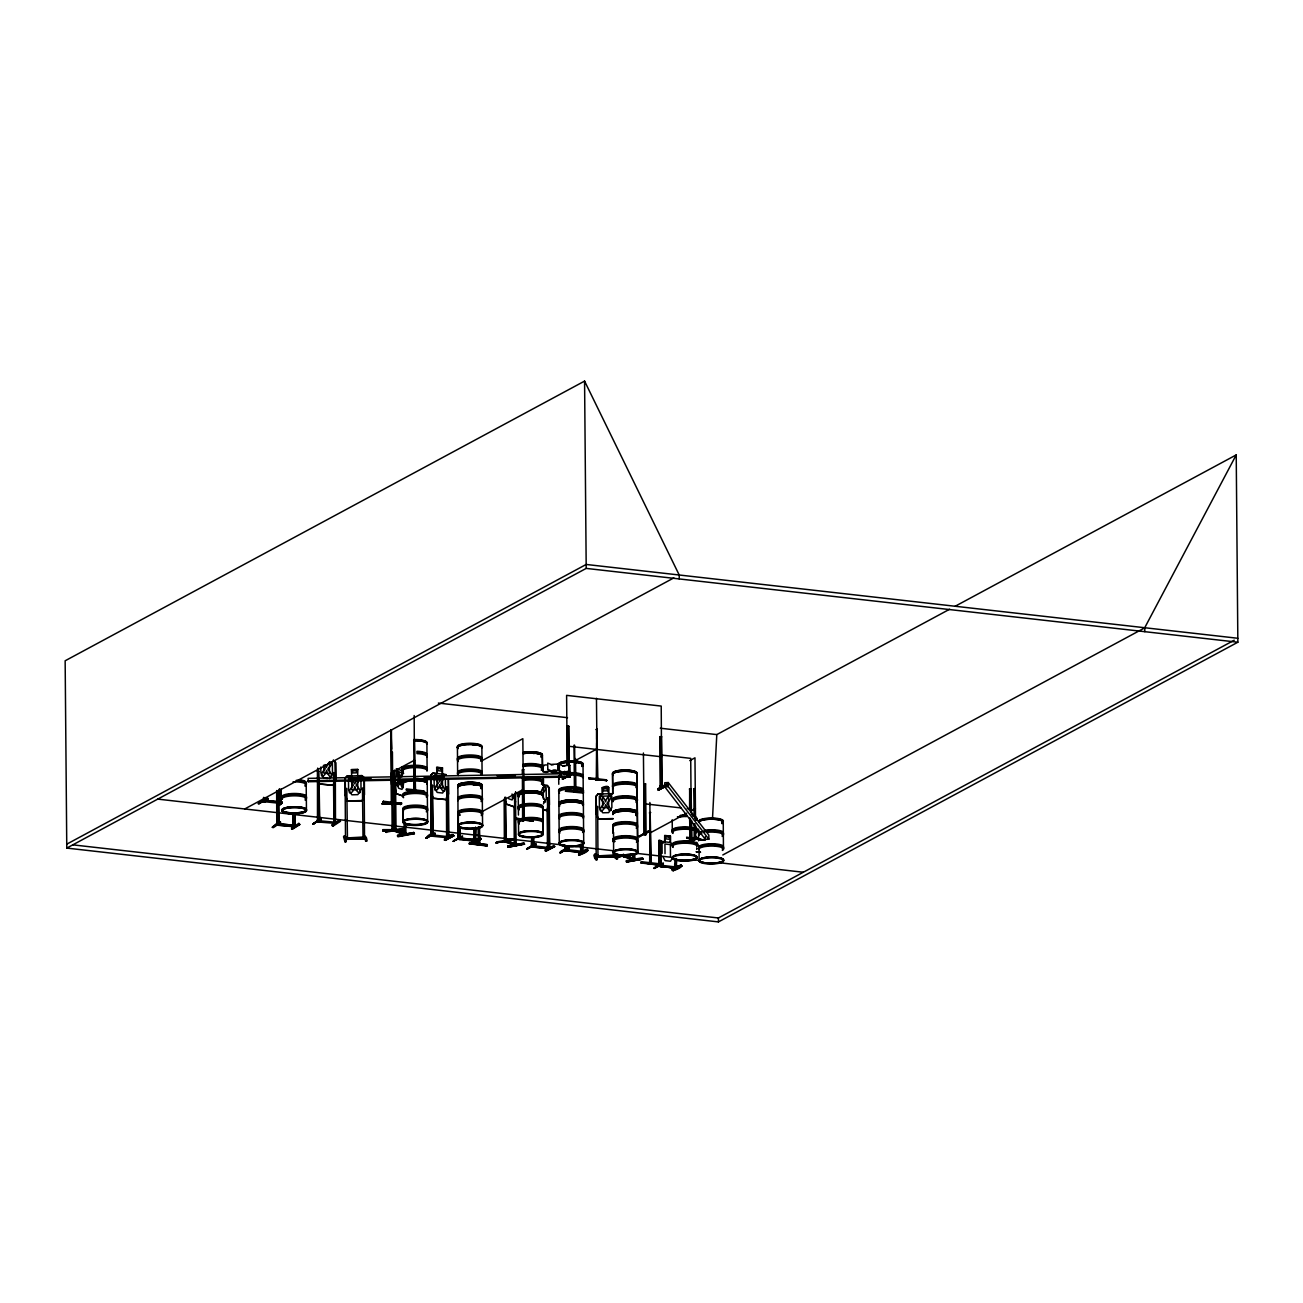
<?xml version="1.0" encoding="UTF-8"?>
<svg xmlns="http://www.w3.org/2000/svg" width="1303" height="1303" viewBox="0 0 1303 1303"><rect width="100%" height="100%" fill="white"/><g stroke="black" fill="none" stroke-linecap="round" stroke-linejoin="round"><path stroke-width="1.5" d="M712.464 819.343L716.797 734.599L949.643 609.218M487.322 844.67L469.601 842.666L487.338 844.653L486.866 845.973L469.227 843.774M658.373 865.013L640.701 862.944L641.157 861.674L658.846 863.71L658.373 865.013L641.109 862.488M658.781 864.638L660.768 864.443C661.289 874.297 656.728 848.025 660.833 866.43L676.469 868.368L676.501 858.563M383.408 801.296L401.129 803.218L401.129 804.277L383.343 802.159L383.44 801.182L382.984 802.485L400.689 804.374L382.984 802.485M401.112 803.234L400.656 804.537M565.339 791.263L583.483 793.104L583.467 792.045L565.795 790.009L583.451 792.061M514.424 806.915L515.581 801.312M515.679 792.045L514.685 807.127L505.939 804.049L504.766 797.436M386.274 832.259L386.405 831.395L402.643 828.447L402.529 830.777L382.854 830.483L402.529 830.711M402.041 829.278L385.818 832.226M512.796 840.06L495.954 842.797L512.796 840.06L512.731 839.002M512.698 839.849L495.954 842.797M631.222 853.774L631.303 854.784L614.511 857.39M614.983 857.521L631.222 854.491L614.462 857.504M564.736 771.246L564.769 774.422L561.3 772.646L554.573 773.184L560.844 772.256L559.296 770.773L559.427 764.324L562.587 765.741L569.851 765.333L568.711 765.708M349.269 778.526L351.403 778.445M448.411 793.69L446.424 799.553L432.905 798.234L431.049 791.817L430.902 775.09L430.853 836.103L430.837 834.213L432.889 834.246M549.231 804.554L547.39 810.645L549.426 804.602L549.28 787.843L547.195 785.416L543.237 785.172L543.09 778.982M674.351 867.765L676.322 861.902M333.487 785.106L335.034 780.676M333.715 785.286L319.626 783.983L317.639 777.647L319.544 784.031L333.633 785.334L335.213 780.774M364.27 794.455L362.185 800.547L347.396 800.97L345.409 794.993L345.279 780.22M398.62 780.513C394.255 786.719 399.402 788.755 399.972 780.676C401.585 791.068 405.803 789.716 400.689 779.617M401.78 776.751L402.936 773.282L398.425 771.523L398.523 783.184L401.927 784.406L401.894 780.53M654.464 868.319L663.146 863.677L654.383 868.352M654.627 868.515L654.611 867.456L663.26 862.912L663.276 863.954L653.65 868.401L662.364 863.726M696.698 848.953L696.861 848.074L696.861 849.133M258.287 803.642L267.75 799.228L267.75 798.169L267.604 799.032M259.102 803.609L267.636 798.951M426.749 838.269C425.478 835.467 436.082 831.053 435.251 833.708L425.853 838.041M426.602 838.09L435.251 833.708M462.418 836.64L453.151 841.249M527.454 848.856L526.591 849.019L536.07 844.556L536.054 843.497L527.438 848.155L527.568 849.133M562 778.933C580.763 769.21 564.313 777.191 562.994 779.08L571.594 774.519L571.577 773.477L571.349 774.373M571.463 774.243L562.749 778.917L571.48 773.477M569.33 848.334L568.336 848.22L569.199 847.341C550.306 858.384 566.805 846.152 569.33 848.334L559.85 852.781L560.713 852.618M638.893 836.493L648.34 831.102L648.389 832.161L638.812 836.607L648.389 831.102M647.493 831.933L648.389 832.161M280.454 821.656L280.373 822.437C264.314 835.549 278.337 819.392 280.503 822.714L272.343 827.21M280.503 822.714L279.493 822.633L280.373 822.437M312.964 824.05L321.206 818.414L321.222 819.473L312.964 824.082L321.206 818.414M320.196 819.343L312.964 824.082M403.164 786.523L401.976 789.406L398.571 788.168L396.698 782.517M513.887 795.628L512.112 799.961L508.707 798.739M344.399 835.842L346.044 840.712L344.969 841.803L343.536 836.705L344.529 835.76L346.061 841.771M344.399 836.559L345.784 841.657L346.044 840.712M344.969 841.803L345.784 841.657M595.39 853.742L595.406 854.801C592.556 853.579 594.982 860.746 596.921 859.768L595.357 853.742L596.921 859.768M595.259 854.54L596.79 859.508M595.829 859.752L594.315 854.784M544.035 765.724L542.976 765.545L543.042 771.881L549.785 771.343L553.238 773.119L551.299 771.229L558.336 770.464L558.319 764.014L551.055 764.421L547.716 763.118L547.781 769.454L549.329 770.953C542.406 776.604 539.312 763.851 546.641 764.959M569.688 765.236L569.851 771.767L562.815 772.532L564.769 774.422M359.986 778.624L357.902 778.266M392.333 828.285L393.229 828.675L392.187 828.268M1144.653 627.883L1236.221 454.91L955.018 606.335M441.505 778.396L439.583 781.849C437.287 772.598 430.674 773.835 438.443 783.119C430.479 790.888 437.45 794.016 439.697 784.65C442.075 794.309 449.03 793.25 440.854 783.445L443.492 778.852M541.364 790.986C544.41 782.989 548.074 789.406 541.673 794.309M357.087 779.666L354.693 783.852L352.217 779.797M359.009 780.285L356.094 785.269C365.101 793.95 357.478 795.97 354.823 786.637C352.494 796.084 344.497 794.569 353.439 785.302L350.442 780.513M543.4 803.886L546.266 799.228L546.169 787.582L543.237 785.172L543.384 778.738L543.432 784.976M672.429 858.14L670.508 861.234L665.084 860.615L663.113 857.081M329.512 778.657L332.477 773.949L332.379 762.288M487.224 845.647L469.552 843.611L487.355 845.712M641.06 862.667L658.862 864.769M442.483 776.686L443.59 776.458M391.161 802.176L392.268 802.176L392.187 804.456L391.323 804.407L390.753 730.543M391.177 804.032L391.372 802.078M392.252 830.19L393.245 830.516L392.154 830.532L391.437 729.745M1144.8 627.818L722.807 854.963M597.947 794.048L612.931 793.625C602.849 797.094 615.211 781.995 602.263 787.631L602.344 793.934L597.93 793.999L595.927 796.328L596.188 857.374L615.798 856.82L615.456 854.784L615.602 856.869L596.188 857.162M596.139 796.41L598.028 794.195M430.902 775.09L432.824 773.021L446.294 774.601M431.098 775.187L432.922 773.233L436.896 773.754L436.945 767.451L442.369 768.07M658.927 843.236L660.768 841.217L670.345 842.52L673.276 844.93M659.025 843.383L660.849 841.445M478.234 842.748C480.579 840.419 476.8 847.748 478.771 842.373M479.667 842.487L478.918 842.878M478.25 844.588L478.136 827.128M479.683 844.328L478.901 844.686L479.846 844.295L479.52 826.786M523.301 818.919L524.311 818.431L524.278 820.369L522.633 820.678L522.405 777.744M650.392 861.886L651.337 861.446L650.311 861.935M651.174 861.527C649.448 860.11 648.715 865.159 650.669 863.205M651.191 863.384L649.643 863.694L650.132 812.535L651.288 863.4L650.327 863.775L650.148 832.568M694.238 837.829L694.808 837.959M695.704 837.536L694.287 839.637M694.939 823.757L694.906 839.767L695.769 839.311M414.533 789.178L414.908 789.097M414.045 791.41L414.387 740.267L415.527 791.133L414.566 791.524L414.387 760.3M574.639 745.251L575.046 792.061L575.991 791.67L574.281 792.012L575.307 791.54M597.165 777.972L596.22 778.363L597.246 777.924M597.768 778.103L597.018 778.494M596.302 780.155L596.725 729.094L597.882 779.96L596.237 780.253L597.263 779.764M597.784 779.943L597.197 780.269M395.933 829.49L394.223 829.245L395.493 829.62M395.363 829.588L394.337 829.245L396.063 831.379L395.509 780.611L394.5 780.236L394.337 831.151L404.989 834.995M395.982 831.314L395.037 830.972L394.483 770.138L395.803 793.494L402.66 795.97M405.363 833.203L404.256 832.796M395.037 830.972L405.999 834.914L405.738 824.766M505.173 801.41L505.645 842.031C502.469 838.073 507.404 840.956 504.945 839.637M505.694 797.257L506.248 841.885L505.32 841.966M514.066 806.655L514.262 845.24L515.255 845.126M515.955 843.627L514.278 843.318L514.262 845.24M515.939 845.419L516.004 843.546M622.981 856.429L623.046 854.556L622.981 856.429L624.153 856.755L624.137 855.436M624.593 856.608L624.626 854.687M633.747 857.993C633.437 857.374 636.19 865.127 634.431 854.1M632.949 859.98L632.851 853.84M634.48 858.319L632.932 858.14M398.409 769.454L396.601 770.871L396.649 776.702M522.682 818.854L523.643 818.333M522.633 820.629L524.343 820.32L523.741 769.584L522.34 769.926L522.373 773.835M391.991 803.218C394.744 803.348 392.578 800.433 392.578 800.938M414.175 715.526L414.549 791.019M574.428 791.996L574.02 745.186M348.471 778.249L351.68 776.083L351.403 769.65L357.853 769.519L351.403 769.65M602.54 794.081L599.331 796.247L599.445 807.893L602.703 812.795L608.696 812.632L611.873 807.551L611.775 795.905L608.534 793.902M319.528 820.043L317.46 820.059L317.476 821.916L317.476 771.034M318.877 771.36L319.756 821.932L319.072 820.239L317.476 820.092M335.571 762.499L335.718 779.259L335.571 762.499L333.356 760.154M333.47 772.695L335.132 772.858M276.659 790.677L276.773 825.174L276.757 823.301L278.972 823.284M272.262 827.324L279.575 822.502M278.565 790.66L279.054 825.174L278.37 823.48L276.757 823.333M293.354 814.326L293.322 826.737L293.256 824.636M291.563 828.056L298.827 823.349L299.804 824.506L292.572 829.197L291.563 828.056L291.823 829.001M291.563 829.099L299.804 824.457M321.157 818.414L313.876 823.138L313.99 824.18M333.715 822.095L319.496 820.776M333.731 772.532L334.04 823.496C338.699 823.919 332.037 818.773 334.399 823.252M332.265 824.815L339.529 820.108L340.523 821.265L333.291 825.955L332.265 824.815L333.291 825.955M332.395 825.613L339.627 820.206M332.265 825.858L339.627 820.906M547.781 769.454L551.12 770.773L558.384 770.366M559.296 770.773L562.635 772.076L569.9 771.669M664.921 841.901L662.038 843.644L662.119 853.351M345.653 837.324C346.386 842.113 343.52 836.331 347.021 837.292M345.083 788.657L346.81 788.429L347.461 839.344L347.429 837.292L345.735 837.552M345.279 839.213L364.677 838.676C366.127 834.653 360.833 837.813 363.032 838.904L362.462 787.989L364.286 788.12M347.461 839.344L347.429 837.292M364.873 837.015L362.69 836.868M364.889 838.855L345.523 839.376L345.067 780.155M596.122 855.354L598.354 855.452L596.595 855.534M597.947 855.501L598.175 857.358L598.354 855.452M679.238 578.939L679.205 574.998L584.575 381.095L65.15 660.784L66.779 848.09L718.425 921.905L1237.85 642.216L1236.221 454.91M66.746 844.165L586.171 564.46L1237.817 638.275M66.779 848.09L586.203 568.401L1237.85 642.216M244.72 808.968L673.846 577.897M267.75 798.169L259.134 802.811L259.264 803.804M258.287 803.69L267.75 799.228M263.76 801.41L264.102 799.586L263.369 801.589L265.633 801.654L265.617 799.814L263.743 799.57M279.233 801.589L279.135 803.381L279.445 801.589M279.331 801.573L280.911 801.736M281.09 801.752L281.399 803.446L263.581 801.638L263.515 797.55M282.132 802.013L277.002 804.749L282.214 802.111M282.23 802.811L277.246 805.71M282.344 802.957L277.002 805.808L281.383 804.049L277.995 805.873M442.466 767.939L442.434 774.308L446.212 774.796M431.179 836.135L430.886 785.204L432.498 785.383L433.117 836.135L432.401 834.425L430.837 834.246M432.498 785.383L430.593 785.367M481.068 761.196L522.845 738.687L523.562 820.743L523.48 818.87M446.359 787.142L448.265 787.175L448.493 838.09L448.167 836.217L446.603 836.037L446.62 837.862L446.457 797.289M425.772 838.155L434.257 833.594M481.507 811.916L523.301 789.423M446.603 836.005C449.046 834.376 450.219 839.148 447.19 837.699L446.652 786.996M446.603 836.526L432.808 834.962M452.972 834.653L444.486 839.23L444.502 840.288L453.965 835.826L452.988 835.712C454.389 832.128 443.134 837.845 444.746 840.174M444.616 840.028L453.949 835.712M444.502 840.288L453.135 835.565M453.884 835.679L445.479 840.402M547.195 785.416L549.182 787.892L549.703 848.774L549.475 846.885M462.532 835.858L453.933 840.5L454.063 841.477M453.069 841.363L462.549 836.917M459.715 839.474L459.698 837.634L458.151 837.454L458.721 839.132L476.181 841.135L476.165 839.279L474.194 839.051M547.179 798.006L548.775 798.185M476.165 839.279C469.047 842.308 475.904 840.549 474.292 828.757M471.784 842.438L480.318 837.862L481.263 839.034L472.777 843.611L471.914 842.536M480.4 837.959L472.044 843.383M471.8 843.497L480.4 838.676M531.771 836.803C530.435 858.465 532.227 838.09 533.937 846.983M689.759 760.626L694.971 757.809L695.525 819.913M527.324 848.97L536.07 844.556M547.276 808.153L547.439 848.742L547.423 846.869L549.41 846.836M547.423 847.39L533.627 845.826M545.305 850.077L553.84 845.517L554.769 846.575L546.218 851.103L545.305 850.077L546.218 851.103M545.305 851.136L554.703 846.543M559.85 852.781L568.336 848.22M560.583 852.732L569.199 848.041M565.616 848.709L566.496 850.892L566.968 848.856M580.682 851.152L566.886 849.589M578.662 853.888C587.164 846.478 593.663 850.207 579.558 855.012L578.565 853.856L587.181 849.377M587.181 850.093L578.695 854.654L579.558 855.012M578.581 854.915L587.311 850.224M579.477 854.882L588.044 850.403L587.099 849.279M650.148 832.91L686.714 813.219M691.942 810.417L695.411 808.528M72.805 844.849L718.393 917.98L1234.234 640.213M391.812 772.353L414.566 760.17M574.167 761.18L596.904 748.997M664.628 841.722L664.677 835.435L670.491 836.086L670.54 842.341M676.436 862.016L674.482 867.993L660.833 866.43L674.449 867.717M568.776 726.211L566.886 726.178L568.776 726.211L569.102 777.109L568.678 775.236M523.741 769.584L522.34 769.926M660.426 787.501L660.198 736.553L660.474 787.484C657.754 784.569 664.693 784.878 662.136 787.403M661.484 736.895L662.119 787.647L661.68 785.774L660.132 785.562M469.194 843.937L469.65 842.618M533.285 820.988L515.125 819.212L533.285 820.988L515.174 818.203M645.588 783.852L643.682 783.82L645.588 783.852L645.457 834.751L645.474 832.878M660.312 785.595L660.149 787.419M657.95 788.787C670.898 780.627 668.895 785.676 657.966 789.846C656.94 787.338 660.165 791.116 657.966 789.846M658.08 788.885L666.68 784.325M658.08 789.585L666.68 785.041M658.862 789.813L667.543 785.4L666.599 784.227M658.943 789.96L667.543 785.351M689.58 810.499L689.694 788.836L689.873 810.336M690.997 789.178L691.518 814.44M693.847 788.966L695.248 788.624L693.847 788.966L694.092 816.346M650.751 812.6L649.35 812.942M645.278 783.999L645.913 834.751C642.737 835.956 643.584 830.972 646.19 832.715M639.545 836.559L648.275 831.884M686.632 838.252L704.793 840.044L686.616 837.194L687.104 838.008M689.645 818.317L690.053 839.523M692.61 838.334C701.894 833.545 690.378 841.868 687.463 842.129C686.437 839.621 689.662 843.399 687.463 842.129M687.577 841.168L696.095 836.51L697.056 837.682L688.456 842.243M687.593 841.868L696.193 837.324M688.359 842.096L697.056 837.634M392.431 752.043L393.034 830.63L393.017 828.268M415.005 740.332L413.605 740.674A12.183 3.095 -0.5 0 1 426.667 744.274A12.248 3.111 -0.5 0 0 413.735 740.723M406.389 789.96L424.061 792.012L424.045 790.954L406.389 788.901L406.389 789.96L424.534 791.752L406.503 789.765M392.675 800.954L393.506 801.003L392.789 803.234L393.213 771.653M595.943 729.501L597.344 729.159M606.449 779.829L588.728 777.728L589.217 778.526M574.916 789.765C576.561 795.107 572.815 787.94 575.91 790.286M588.744 778.787L606.84 780.464M659.546 864.312L659.106 866.153L659.057 840.419L660.654 840.614L661.061 866.381L676.762 868.205L676.746 866.365L674.791 866.137M658.764 840.582L660.654 840.614M674.482 866.283L675.996 866.528M674.498 866.821L660.751 865.225M676.746 866.365L676.013 868.368L676.208 858.71M672.283 869.508C681.648 861.918 687.17 866.186 673.276 870.681L672.283 869.508L673.276 870.681M672.413 869.606L681.062 865.045M672.413 870.306L681.062 865.762M672.299 870.567L681.192 865.909M673.195 870.534L681.844 865.974M633.616 858.433C636.63 861.006 630.896 859.996 633.763 859.833M472.419 744.664L474.878 744.664M694.971 837.438L694.825 839.816M597.963 857.341L597.67 806.41L595.943 806.638M558.27 764.128L557.179 764.405M273.158 826.379L273.272 827.421M562.88 778.038L562.994 779.08M523.448 818.349L523.317 820.76M478.885 844.246L479.846 844.295M478.999 844.686L478.918 826.721M560.73 851.853L560.827 852.895M639.692 835.679L639.789 836.721M650.506 863.775L650.132 812.535M278.712 825.353L278.305 790.823M294.95 825.011L293.012 824.832L295.227 824.783L295.309 826.672L295.015 814.489M317.72 821.753L319.088 822.095M294.967 826.851L276.953 825.174M319.414 822.112L318.958 781.507M431.146 835.907L432.84 836.037M446.896 835.842L446.831 837.894M460.024 839.523L460.122 827.144M475.79 839.458L475.432 841.298L475.904 828.936M531.95 844.914L533.741 845.126M531.966 846.771L532.406 844.914M533.546 847.162L533.367 836.982M547.716 846.706L549.133 847.097M547.732 848.546L548.14 846.722M566.984 846.673L566.447 850.924M582.653 850.859C577.571 850.566 585.422 849.784 582.636 852.471L565.144 850.729L565.372 846.494M581.105 844.23C579.037 853.937 584.135 855.045 582.702 844.409M567.44 776.718L569.199 776.914M569.004 777.125L568.483 726.357M644.236 832.519L645.979 832.698M659.09 864.312L661.044 864.54M674.807 867.977L675.247 866.12M401.747 770.545L403.653 773.428M395.803 793.494L402.839 795.938M505.939 804.049L504.945 797.403M405.38 835.06L405.103 832.715L404.109 832.829M404.696 833.187L400.672 832.031M405.933 833.106L396.047 830.06M397.545 835.418L413.8 832.487L414.387 833.708L398.181 836.705L397.545 835.418L397.708 836.412M397.627 835.532L413.849 832.584M397.627 836.249L413.849 833.285M397.562 836.477L413.931 833.448M512.779 839.002L496.541 841.95L496.573 843.008M514.832 843.741L505.629 840.712M516.069 843.66L515.516 845.614L515.06 804.993M507.681 845.989L523.985 843.155L507.747 846.038L508.317 847.259L524.067 844.018L507.844 846.966M508.251 847.113L524.523 844.197M631.287 853.726L615 856.739L615.081 857.732M634.447 860.127L623.583 856.25C624.153 851.396 622.622 857.439 624.707 856.657L624.707 855.338L633.339 858.465L627.59 856.69M626.206 861.755L643.047 858.986L626.824 861.983L626.189 860.697L642.444 857.749L643.047 859.035L626.824 861.983M335.49 823.594L335.294 762.63L333.275 760.349M264.9 799.944L265.34 801.817L265.405 797.583M280.927 803.576L279.135 803.414M431.326 835.923L431.163 834.278M459.861 839.49L459.829 827.307M475.579 827.063L475.481 841.266M532.064 836.64L532.373 846.787M548.986 847.064L549.41 848.937L548.84 804.277M565.632 850.55L565.209 848.676L567.131 848.856M582.262 852.683L582.408 844.556M551.234 764.877L553.4 764.666M562.766 766.18L564.916 765.969M568.841 777.093L567.18 776.93L567.131 775.041M661.696 787.631L661.224 706.079L566.61 695.362L567.228 765.284M643.991 783.657L644.431 834.392L644.692 832.519M691.339 838.057L691.258 820.467M659.057 840.419L659.513 866.186M364.531 838.871L364.14 779.666M418.198 740.739L419.224 740.739M533.481 753.525L534.458 753.492M473.331 784.862L474.797 784.862M668.26 782.549L664.758 782.745L664.807 786.882L705.379 839.393L708.865 839.197L708.832 835.06L668.26 782.549L668.292 786.686L708.865 839.197M664.807 786.882L668.292 786.686M404.696 832.65L405.868 832.992M633.339 857.928L633.681 859.85M633.356 859.785L633.421 853.742M351.468 775.936L347.07 776.002L345.067 778.347L347.087 776.067L362.071 775.643L357.902 775.757M351.696 778.168L357.69 778.005M602.279 787.68L608.713 787.501M598.256 818.952L613.045 818.545M613.208 818.805L598.093 819.164L596.074 813.072M364.14 835.207L365.671 841.233C368.228 842.129 366.322 834.881 364.156 836.265L364.14 835.207L366.762 841.152M615.016 854.263C617.264 852.928 619.088 860.143 616.531 859.214L615 853.204L616.531 859.214M615.602 854.768L613.599 854.833L614.039 856.902M570.111 773.64L308.111 778.363L308.274 781.735L570.291 777.011L570.111 773.64L570.291 777.011M352.95 778.526L371.225 778.2M424.029 777.256L444.339 776.881M497.143 775.936L515.434 775.594M570.144 776.034L308.127 780.758L308.274 781.735M574.932 790.269L575.193 789.732M549.133 848.921L531.999 846.983M381.893 804L401.568 803.837L401.552 802.778L381.893 803.625L401.568 803.837M402.513 829.604L382.854 829.653L382.87 830.988M504.717 798.918L505.287 841.559M515.125 845.566L504.375 841.657L504.147 799.016M623.567 854.393L624.039 856.706M364.742 838.627L364.433 836.77M691.209 839.914L689.841 839.718M264.118 801.426L263.809 797.403M575.128 762.613L576.349 762.809M660.914 787.256L662.087 787.419M317.215 771.197L319.121 771.197M327.656 778.494L323.91 778.135L320.88 772.874L320.815 767.044M320.196 819.392L321.222 819.473M335.816 823.415L317.818 821.965M295.244 826.623L277.213 825.011L276.904 790.514M438.378 703.066L567.505 717.692M660.295 728.214L716.797 734.599M661.158 755.007L690.72 758.362L691.193 812.632M567.049 746.082L661.663 756.799M442.564 767.89L436.652 767.272L436.896 773.754L434.094 775.448L434.208 787.093L437.156 792.419L442.597 793.038L445.463 788.38L445.365 778.673M543.156 785.22L547.032 785.66L548.986 787.957M442.45 776.393L437.01 775.774L437.108 787.435L442.548 788.038L442.466 778.331M643.861 803.723L681.306 807.958M687.218 808.642L691.16 809.082M543.416 809.977L547.341 810.368M543.481 810.189L547.488 810.58M432.905 798.234L446.668 799.733L448.607 793.755L448.476 778.852M664.774 835.712L670.296 836.282L670.263 842.569M660.751 841.494L664.823 841.95L664.872 835.663M265.617 800.335L279.412 801.899L265.323 800.498M696.486 851.641L700.379 852.227L696.372 851.836M157.744 799.114L565.176 845.272M575.258 846.413L613.55 850.745M635.717 853.253L671.99 857.374M692.154 859.654L700.216 860.566M718.376 862.619L803.316 872.244M565.665 848.676L566.903 848.823M460.415 838.024L474.211 839.588L460.122 838.187M532.145 846.787L549.524 848.758M582.49 852.683L565.111 850.712L565.079 846.657M431.032 836.086L448.704 837.894L448.281 778.901M458.102 812.925L458.347 839.295L475.709 841.266M659.888 736.716L661.794 736.732M570.616 774.405L571.594 774.519M689.401 788.999L691.29 789.015M606.889 780.53L588.793 778.494L606.481 780.611M660.328 787.435L661.94 787.615M515.125 818.137L532.813 820.173M644.431 834.392L646.207 834.555M696.633 851.787L700.558 852.243M696.323 851.95L700.248 852.406M680.932 864.948L681.925 866.12M662.282 863.84L663.276 863.954M659.285 866.186L660.784 866.3M659.123 866.381L660.588 866.528L660.36 840.761M633.861 854.198L633.633 860.273M458.412 812.763L458.167 839.311M317.802 820.124L318.176 821.737L317.639 768.314M581.024 852.537L580.812 844.377M533.611 846.917L533.66 836.819M458.461 837.487L460.35 837.454L460.415 839.344M474.129 841.103L473.999 828.903M660.751 866.316L659.269 859.964M395.232 831.461L395.151 805.059M515.239 843.269L515.174 845.142L514.522 794.39L515.532 794.749M405.119 834.555L404.093 834.637L404.158 822.47M506.036 803.87L514.604 806.883M396.291 768.77L401.813 770.676L401.91 767.402M623.062 856.413L633.909 860.289M524.539 844.311L523.904 843.025M506.199 840.614L515.19 843.692M505.092 841.526L516.135 845.468M414.387 833.757L413.768 832.47M365.801 840.256L365.671 841.233M613.615 856.885L613.55 832.356M299.055 824.294L298.908 823.447M695.688 839.36L695.574 825.776M481.263 838.985L472.777 843.611M596.334 778.363L596.302 780.269M405.803 834.848L404.826 834.539L404.728 822.372M360.915 777.907L357.673 775.92L357.836 769.47M362.055 775.594L364.368 777.777M361.973 775.806L364.14 777.875M543.66 801.703L545.648 801.899L542.618 796.1M696.714 842.243L698.685 845.794M323.405 765.415L325.278 768.819C317.036 776.816 324.284 779.683 326.564 770.317C329.007 779.911 336.19 778.787 327.753 769.096C335.734 761.489 328.731 758.623 326.434 767.516L324.903 764.633M512.095 797.794L513.317 798.446L512.03 793.983M598.272 819.001L596.269 812.974L596.122 796.361M398.62 777.207C394.206 767.353 399.516 770.773 399.891 777.875L401.861 772.826L401.861 776.653M345.214 795.074L347.249 801.231L362.348 800.808L364.498 794.553L364.351 779.585M431.146 791.768L433.003 798.185M394.923 786.849L396.063 793.283M390.949 730.022L391.649 749.03M391.112 773.151L391.258 776.946M391.389 780.758L391.535 784.553M413.865 789.537L413.963 791.458M402.529 830.483L382.87 830.874M1144.783 627.737L1144.816 631.678M723.246 821.265L723.328 832.503M723.344 834.848L723.442 846.51M718.393 917.98L718.425 921.905M705.346 836.64L705.379 839.393M704.304 839.23L704.304 840.288M699.059 849.523L699.125 860.762M698.538 829.148L698.636 840.81M694.629 788.559L694.89 817.893M694.157 824.164L694.206 839.751M691.567 820.304L691.909 839.735L690.134 839.555L689.955 818.17M674.905 858.368L674.791 868.221L674.661 864.312M672.218 819.766L672.283 830.304M670.475 856.25L670.361 844.605L664.937 843.986L665.019 853.693M649.871 802.485L650.067 824.799M643.421 753.004L644.219 834.62M637.004 773.314L637.102 784.553L636.988 774.015M637.346 812.127L637.248 800.889L637.33 811.818M637.362 813.202L637.46 824.441L637.346 813.903M637.704 852.015L637.607 840.777L637.672 851.722M632.786 858.042L632.851 859.996M615.309 854.768L615.325 856.641M612.589 774.682L612.671 785.237L612.557 773.998M613.045 827.47L613.094 833.285L613.013 827.47A12.248 3.111 -0.5 0 1 627.492 824.05A12.248 3.111 -0.5 0 1 636.287 828.382M608.485 787.663L608.55 793.967M606.4 779.78L606.4 780.823M602.475 787.826L602.556 794.13M596.465 698.278L597.279 780.269M596.562 729.582L596.644 739.355M596.676 743.264L596.921 780.35M584.575 381.095L586.203 568.401M583.027 764.193L583.109 775.432M569.948 774.161A12.444 3.16 -0.5 0 1 583.141 777.777L583.223 789.423M583.369 803.006L583.272 791.768A12.444 3.16 -0.5 0 0 570.079 788.168A12.444 3.16 -0.5 0 0 559.313 792.452M583.386 804.098L583.451 815.32M583.581 829.327L583.483 817.665A12.444 3.16 -0.5 0 0 570.307 814.066A12.444 3.16 -0.5 0 0 559.541 818.349M583.63 831.672L583.728 842.894M575.535 758.525L575.926 791.719M569.444 765.203L569.492 771.539M567.18 726.015L567.522 765.122M567.277 771.148L567.424 776.979M566.675 846.836L566.724 850.892M565.811 789.993L565.811 791.051M558.694 778.461L558.775 784.276M558.84 792.452L558.906 803.69M558.922 804.765L559.02 816.004M559.036 818.349L559.15 829.995M559.182 832.34L559.264 843.578M557.912 763.9L558.221 770.268M555.583 770.187L555.615 773.363M554.541 770.024L554.573 773.184M553.221 769.943L553.238 773.119M547.472 797.843L547.911 848.579M543.27 787.256L543.367 798.902M542.357 755.072L542.455 766.311L542.341 755.773M542.83 808.544L542.928 820.206L542.814 808.544A12.444 3.16 -0.5 0 0 529.637 804.945A12.444 3.16 -0.5 0 0 518.871 809.228M518.985 823.219A12.444 3.16 -0.5 0 1 529.751 818.935A12.444 3.16 -0.5 0 1 542.944 822.551L543.058 833.773M542.928 822.551L543.025 833.48M542.227 779.862L542.243 781.947M518.252 795.644L518.35 806.883M518.366 809.228L518.447 815.059M518.513 823.219L518.594 834.457M515.499 792.077L515.972 845.468M506.183 840.093L506.199 841.933M481.882 746.521L481.947 757.76M481.963 760.105L482.077 771.751M482.224 786.409L482.289 797.648M482.322 799.993L482.419 811.639M482.468 813.984L482.566 825.222M479.146 842.308L479.178 844.653M457.418 747.205L457.516 758.444M457.532 760.789L457.63 772.435M457.89 788.576L457.988 812.323M442.271 768.119L442.336 774.357M432.27 793.657L432.824 836.298M426.912 742.775L426.977 754.014M427.107 768.004L426.993 756.359A12.444 3.16 -0.5 0 0 417.074 752.759M427.254 782.68L427.335 793.902M427.351 796.247L427.449 807.909M427.498 810.254L427.596 821.476M405.184 824.864L405.249 832.992M426.325 811.834A12.264 3.111 -0.5 0 0 417.514 807.502A12.264 3.111 -0.5 0 0 403.034 810.922L403.148 821.851M403.034 810.922L403.132 822.16M401.731 767.434L401.633 770.708M386.421 831.395L386.437 832.454M360.931 779.846L361.012 789.553L357.836 794.635L351.843 794.814L348.585 789.911L348.487 780.204M357.706 779.943L357.804 789.651L351.794 789.813L351.712 780.106M333.568 782.842L333.926 823.431M329.366 762.011L329.48 773.673L323.877 773.151L323.812 765.382M317.834 768.363L317.834 777.647M306.205 784.601L306.303 796.247M306.352 798.592L306.449 809.831M294.755 814.652L294.853 824.799M293.11 814.489L293.208 826.672M281.09 789.227L281.22 803.43L280.796 789.374M279.493 789.032L279.461 803.446L279.2 789.195M265.112 797.745L265.161 801.801M699.027 849.523A12.264 3.111 -0.5 0 1 713.507 846.103A12.264 3.111 -0.5 0 1 722.334 850.436M698.848 848.725A12.444 3.16 -0.5 0 1 713.539 845.256A12.444 3.16 -0.5 0 1 722.481 849.654M698.766 821.493A12.297 3.111 -0.5 0 1 713.278 818.056A12.297 3.111 -0.5 0 1 722.106 822.405M699.027 821.818A12.216 3.095 -0.5 0 1 714.81 819.31A12.216 3.095 -0.5 0 1 722.041 823.529M698.766 821.949A12.297 3.111 -0.5 0 1 713.278 818.528A12.297 3.111 -0.5 0 1 722.106 822.861M704.109 831.835A12.444 3.16 -0.5 0 1 719.223 831.917A12.444 3.16 -0.5 0 1 722.351 835.646M698.734 834.718A12.444 3.16 -0.5 0 1 701.682 832.405M699.043 847.178A12.248 3.111 -0.5 0 1 713.49 843.774A12.248 3.111 -0.5 0 1 722.285 848.09M707.073 832.291A12.248 3.111 -0.5 0 1 720.25 833.04A12.248 3.111 -0.5 0 1 722.188 836.445M698.929 835.532A12.248 3.111 -0.5 0 1 701.845 833.252M698.848 847.992A12.444 3.16 -0.5 0 1 713.539 844.539A12.444 3.16 -0.5 0 1 722.465 848.921M704.092 831.119A12.444 3.16 -0.5 0 1 719.223 831.2A12.444 3.16 -0.5 0 1 722.351 834.93M698.734 834.001A12.444 3.16 -0.5 0 1 701.682 831.689M704.19 830.337A12.264 3.111 -0.5 0 1 719.093 830.418A12.264 3.111 -0.5 0 1 722.188 834.099M698.897 833.187A12.264 3.111 -0.5 0 1 700.053 831.591M699.043 821.835A12.183 3.095 -0.5 0 1 714.81 819.326A12.183 3.095 -0.5 0 1 722.025 823.545M673.114 847.439A12.248 3.111 -0.5 0 1 683.717 843.22A12.248 3.111 -0.5 0 1 696.682 846.787M672.918 846.641A12.444 3.16 -0.5 0 1 683.684 842.357A12.444 3.16 -0.5 0 1 696.877 845.973M686.665 816.395A12.216 3.095 -0.5 0 0 677.511 816.948A12.183 3.095 -0.5 0 1 686.648 816.362A12.216 3.095 -0.5 0 0 677.511 816.9M694.499 817.616A12.216 3.095 -0.5 0 1 696.421 819.929A12.216 3.095 -0.5 0 0 694.499 817.567A12.183 3.095 -0.5 0 1 696.405 819.896M680.329 815.776A12.297 3.111 -0.5 0 1 686.665 815.597M694.548 816.834A12.297 3.111 -0.5 0 1 696.486 819.164M672.804 832.65A12.444 3.16 -0.5 0 1 676.208 829.229A12.444 3.16 -0.5 0 1 689.89 828.61M692.61 829.034A12.444 3.16 -0.5 0 1 696.747 831.982M673.097 845.093A12.248 3.111 -0.5 0 1 683.684 840.875A12.248 3.111 -0.5 0 1 696.665 844.442M672.983 833.448A12.248 3.111 -0.5 0 1 676.355 830.076A12.248 3.111 -0.5 0 1 689.808 829.474M692.496 829.897A12.248 3.111 -0.5 0 1 696.568 832.78M672.918 845.924A12.444 3.16 -0.5 0 1 683.684 841.64A12.444 3.16 -0.5 0 1 696.861 845.256M672.788 831.933A12.444 3.16 -0.5 0 1 676.208 828.496A12.444 3.16 -0.5 0 1 689.89 827.894M692.61 828.317A12.444 3.16 -0.5 0 1 696.747 831.265M672.967 831.102A12.248 3.111 -0.5 0 1 676.338 827.731A12.248 3.111 -0.5 0 1 689.792 827.128M692.479 827.552A12.248 3.111 -0.5 0 1 696.551 830.434M680.329 815.32A12.264 3.111 -0.5 0 1 686.665 815.141M692.382 815.792A12.264 3.111 -0.5 0 1 696.47 818.691M518.952 795.84A12.216 3.095 -0.5 0 1 527.959 791.703A12.216 3.095 -0.5 0 1 542.651 794.374A12.216 3.095 -0.5 0 0 529.523 790.856A12.216 3.095 -0.5 0 0 518.952 795.074A12.183 3.095 -0.5 0 1 529.523 790.84A12.183 3.095 -0.5 0 1 542.455 794.39M518.887 795.367A12.297 3.111 -0.5 0 1 527.927 791.198A12.297 3.111 -0.5 0 1 542.732 793.885M523.187 752.906A12.297 3.111 -0.5 0 1 538.123 752.987A12.297 3.111 -0.5 0 1 541.217 756.668M523.334 766.49A12.248 3.111 -0.5 0 1 538.22 766.571A12.248 3.111 -0.5 0 1 541.299 770.252M523.301 764.144A12.264 3.111 -0.5 0 1 538.204 764.226A12.264 3.111 -0.5 0 1 541.299 767.907M523.448 780.481A12.264 3.111 -0.5 0 1 538.351 780.562A12.264 3.111 -0.5 0 1 541.445 784.243M523.334 779.634A12.444 3.16 -0.5 0 1 538.465 779.715A12.444 3.16 -0.5 0 1 541.592 783.445M523.334 778.917A12.444 3.16 -0.5 0 1 538.448 778.999A12.444 3.16 -0.5 0 1 541.576 782.728M523.431 778.135A12.248 3.111 -0.5 0 1 538.318 778.217A12.248 3.111 -0.5 0 1 541.396 781.898M523.22 765.643A12.444 3.16 -0.5 0 1 538.334 765.724A12.444 3.16 -0.5 0 1 541.462 769.454M523.203 764.926A12.444 3.16 -0.5 0 1 538.334 765.008A12.444 3.16 -0.5 0 1 541.462 768.737M519.18 824.017A12.248 3.111 -0.5 0 1 529.784 819.799A12.248 3.111 -0.5 0 1 542.765 823.366M518.887 796.442A12.297 3.111 -0.5 0 1 527.943 792.273A12.297 3.111 -0.5 0 1 542.732 794.96M519.164 821.672A12.248 3.111 -0.5 0 1 529.751 817.453A12.248 3.111 -0.5 0 1 542.732 821.02M519.05 810.01A12.248 3.111 -0.5 0 1 529.653 805.808A12.248 3.111 -0.5 0 1 542.634 809.358M518.985 822.502A12.444 3.16 -0.5 0 1 529.751 818.219A12.444 3.16 -0.5 0 1 542.944 821.835M518.855 808.495A12.444 3.16 -0.5 0 1 529.621 804.212A12.444 3.16 -0.5 0 1 542.814 807.844M519.034 807.665A12.248 3.111 -0.5 0 1 529.637 803.462A12.248 3.111 -0.5 0 1 542.618 807.013M559.508 793.234A12.248 3.111 -0.5 0 1 570.095 789.032A12.248 3.111 -0.5 0 1 583.076 792.582M559.622 805.059A12.216 3.095 -0.5 0 1 570.209 800.856A12.216 3.095 -0.5 0 1 583.158 804.407M569.851 760.919A12.264 3.111 -0.5 0 1 581.871 765.268A12.297 3.111 -0.5 0 0 569.851 760.968M566.724 761.115A12.264 3.111 -0.5 0 0 559.231 765.154A12.297 3.111 -0.5 0 1 566.707 761.164M569.867 762.174A12.216 3.095 -0.5 0 1 581.822 766.506A12.183 3.095 -0.5 0 0 569.867 762.157M566.74 762.369A12.216 3.095 -0.5 0 0 558.629 765.594A12.183 3.095 -0.5 0 1 566.756 762.353M559.557 804.488A12.297 3.111 -0.5 0 1 570.193 800.254A12.297 3.111 -0.5 0 1 583.223 803.821M569.851 761.392A12.297 3.111 -0.5 0 1 581.887 765.741M559.215 765.61A12.297 3.111 -0.5 0 1 566.724 761.571M559.182 778.445A12.444 3.16 -0.5 0 1 559.704 776.034M559.476 790.888A12.248 3.111 -0.5 0 1 570.079 786.686A12.248 3.111 -0.5 0 1 583.06 790.237M559.378 779.243A12.248 3.111 -0.5 0 1 561.626 776.181M569.981 775.024A12.248 3.111 -0.5 0 1 583.125 777.777M559.296 791.719A12.444 3.16 -0.5 0 1 570.079 787.435A12.444 3.16 -0.5 0 1 583.255 791.068M559.362 776.897A12.248 3.111 -0.5 0 1 558.694 776.116A12.444 3.16 -0.5 0 0 559.182 777.728M559.867 774.519A12.248 3.111 -0.5 0 1 561.609 773.835M563.987 773.265A12.248 3.111 -0.5 0 1 566.838 772.874M569.965 772.679A12.248 3.111 -0.5 0 1 582.93 776.246M563.873 774.047A12.444 3.16 -0.5 0 1 566.772 773.64M569.948 773.445A12.444 3.16 -0.5 0 1 583.141 777.06M559.85 833.138A12.248 3.111 -0.5 0 1 570.453 828.92A12.248 3.111 -0.5 0 1 583.435 832.487M559.655 832.34A12.444 3.16 -0.5 0 1 572.05 828.04A12.444 3.16 -0.5 0 1 582.604 832.47M559.557 805.515A12.297 3.111 -0.5 0 1 570.209 801.28A12.297 3.111 -0.5 0 1 583.239 804.847M559.834 830.793A12.248 3.111 -0.5 0 1 570.421 826.574A12.248 3.111 -0.5 0 1 583.402 830.125M559.72 819.131A12.248 3.111 -0.5 0 1 570.323 814.929A12.248 3.111 -0.5 0 1 583.304 818.479M559.655 831.623A12.444 3.16 -0.5 0 1 572.05 827.324A12.444 3.16 -0.5 0 1 582.604 831.737M559.524 817.616A12.444 3.16 -0.5 0 1 570.291 813.333A12.444 3.16 -0.5 0 1 583.483 816.965M559.704 816.786A12.248 3.111 -0.5 0 1 570.307 812.567A12.248 3.111 -0.5 0 1 583.288 816.134M281.888 799.276A12.264 3.111 -0.5 0 1 296.367 795.856A12.264 3.111 -0.5 0 1 305.179 800.189M282.376 799.26A12.444 3.16 -0.5 0 1 294.771 794.96A12.444 3.16 -0.5 0 1 305.325 799.39M281.871 796.931A12.264 3.111 -0.5 0 1 296.351 793.511A12.264 3.111 -0.5 0 1 305.163 797.843M282.376 798.544A12.444 3.16 -0.5 0 1 294.771 794.244A12.444 3.16 -0.5 0 1 305.325 798.674M293.045 781.833A12.264 3.111 -0.5 0 1 305.065 786.181M299.25 779.748A12.248 3.111 -0.5 0 1 306.01 783.054M296.27 781.002A12.444 3.16 -0.5 0 1 305.211 785.4M296.27 780.285A12.444 3.16 -0.5 0 1 305.195 784.667M458.314 775.562A12.264 3.111 -0.5 0 1 468.933 771.343A12.264 3.111 -0.5 0 1 481.947 774.91M458.151 774.764A12.444 3.16 -0.5 0 1 470.546 770.464A12.444 3.16 -0.5 0 1 481.1 774.894M457.744 786.507A12.297 3.111 -0.5 0 1 472.24 783.087A12.297 3.111 -0.5 0 1 481.068 787.419A12.297 3.111 -0.5 0 0 472.24 783.201A12.297 3.111 -0.5 0 0 457.744 786.637M458.119 747.499A12.216 3.095 -0.5 0 1 468.705 743.296A12.216 3.095 -0.5 0 1 481.654 746.847M481.002 786.589A12.216 3.095 -0.5 0 0 472.223 782.272A12.216 3.095 -0.5 0 0 457.809 785.676A12.183 3.095 -0.5 0 1 472.223 782.305A12.183 3.095 -0.5 0 1 480.97 786.621M457.728 786.035A12.297 3.111 -0.5 0 1 472.24 782.614A12.297 3.111 -0.5 0 1 481.068 786.963M458.053 747.971A12.297 3.111 -0.5 0 1 468.689 743.736A12.297 3.111 -0.5 0 1 481.719 747.303M458.021 760.773A12.444 3.16 -0.5 0 1 470.432 756.473A12.444 3.16 -0.5 0 1 480.97 760.903M458.314 773.216A12.248 3.111 -0.5 0 1 468.917 768.998A12.248 3.111 -0.5 0 1 481.898 772.565M458.216 761.571A12.248 3.111 -0.5 0 1 468.819 757.352A12.248 3.111 -0.5 0 1 481.801 760.919M458.151 774.047A12.444 3.16 -0.5 0 1 470.546 769.747A12.444 3.16 -0.5 0 1 481.084 774.177M458.021 760.056A12.444 3.16 -0.5 0 1 470.416 755.756A12.444 3.16 -0.5 0 1 480.97 760.186M458.2 759.226A12.248 3.111 -0.5 0 1 468.803 755.007A12.248 3.111 -0.5 0 1 481.784 758.574M458.672 815.466A12.264 3.111 -0.5 0 1 470.888 811.215A12.264 3.111 -0.5 0 1 481.296 815.58M459.975 815.385A12.444 3.16 -0.5 0 1 469.275 810.385A12.444 3.16 -0.5 0 1 481.442 814.782M457.744 787.061A12.297 3.111 -0.5 0 1 472.256 783.64A12.297 3.111 -0.5 0 1 481.084 787.989M457.711 799.863A12.444 3.16 -0.5 0 1 472.386 796.394A12.444 3.16 -0.5 0 1 481.328 800.791M458.004 812.323A12.248 3.111 -0.5 0 1 472.468 808.919A12.248 3.111 -0.5 0 1 481.263 813.235M457.907 800.677A12.248 3.111 -0.5 0 1 472.354 797.257A12.248 3.111 -0.5 0 1 481.149 801.589M457.825 813.137A12.444 3.16 -0.5 0 1 472.5 809.684A12.444 3.16 -0.5 0 1 481.442 814.066M459.959 814.668A12.444 3.16 -0.5 0 1 458.493 813.952M457.695 799.146A12.444 3.16 -0.5 0 1 472.386 795.677A12.444 3.16 -0.5 0 1 481.312 800.075M457.858 798.332A12.264 3.111 -0.5 0 1 472.337 794.911A12.264 3.111 -0.5 0 1 481.165 799.244M403.376 771.816A12.248 3.111 -0.5 0 1 413.979 767.614A12.248 3.111 -0.5 0 1 426.944 771.164M403.181 771.034A12.444 3.16 -0.5 0 1 413.947 766.75A12.444 3.16 -0.5 0 1 427.14 770.366M403.507 783.64A12.216 3.095 -0.5 0 1 408.116 780.025M414.077 779.438A12.216 3.095 -0.5 0 1 427.026 782.989M404.011 780.383A12.183 3.095 -0.5 0 0 403.523 782.745A12.216 3.095 -0.5 0 1 405.738 779.666M403.49 782.777A12.216 3.095 -0.5 0 1 405.738 779.699M427.026 782.126A12.216 3.095 -0.5 0 0 414.077 778.559A12.183 3.095 -0.5 0 1 417.253 778.559A12.216 3.095 -0.5 0 1 427.026 782.077A12.183 3.095 -0.5 0 0 420.283 778.787M403.36 769.47A12.248 3.111 -0.5 0 1 413.947 765.268A12.248 3.111 -0.5 0 1 426.928 768.819M403.181 770.301A12.444 3.16 -0.5 0 1 413.947 766.017A12.444 3.16 -0.5 0 1 427.123 769.633M413.719 739.567A12.264 3.111 -0.5 0 1 426.732 743.15M417.025 751.277A12.248 3.111 -0.5 0 1 426.814 754.828M413.735 739.99A12.297 3.111 -0.5 0 1 426.749 743.573M417.041 753.623A12.248 3.111 -0.5 0 1 426.83 757.173M417.058 752.043A12.444 3.16 -0.5 0 1 427.009 755.642M403.523 810.922A12.444 3.16 -0.5 0 1 415.918 806.622A12.444 3.16 -0.5 0 1 426.472 811.052M427.042 784.145A12.216 3.095 -0.5 0 0 414.093 780.595A12.216 3.095 -0.5 0 0 403.507 784.813A12.183 3.095 -0.5 0 1 414.093 780.627A12.183 3.095 -0.5 0 1 427.009 784.178M403.441 784.113A12.297 3.111 -0.5 0 1 414.077 779.878A12.297 3.111 -0.5 0 1 427.107 783.461M403.409 796.931A12.444 3.16 -0.5 0 1 415.804 792.615A12.444 3.16 -0.5 0 1 426.358 797.045M403.018 808.577A12.264 3.111 -0.5 0 1 417.497 805.156A12.264 3.111 -0.5 0 1 426.309 809.489M403.604 797.713A12.248 3.111 -0.5 0 1 414.191 793.494A12.248 3.111 -0.5 0 1 427.172 797.061M403.523 810.205A12.444 3.16 -0.5 0 1 415.918 805.905A12.444 3.16 -0.5 0 1 426.472 810.319M403.393 796.198A12.444 3.16 -0.5 0 1 415.804 791.898A12.444 3.16 -0.5 0 1 426.342 796.328M403.572 795.367A12.248 3.111 -0.5 0 1 414.175 791.149A12.248 3.111 -0.5 0 1 427.156 794.716M612.785 801.573A12.264 3.111 -0.5 0 1 627.28 798.153A12.264 3.111 -0.5 0 1 636.092 802.485M613.29 801.557A12.444 3.16 -0.5 0 1 625.684 797.257A12.444 3.16 -0.5 0 1 636.239 801.687M612.866 813.43A12.297 3.111 -0.5 0 1 627.378 809.994A12.297 3.111 -0.5 0 1 636.206 814.342M636.141 813.381A12.216 3.095 -0.5 0 0 627.362 809.065A12.216 3.095 -0.5 0 0 612.931 812.469A12.183 3.095 -0.5 0 1 627.362 809.098A12.183 3.095 -0.5 0 1 636.108 813.414M612.866 812.828A12.297 3.111 -0.5 0 1 627.378 809.407A12.297 3.111 -0.5 0 1 636.206 813.756M613.192 774.764A12.297 3.111 -0.5 0 1 623.828 770.529A12.297 3.111 -0.5 0 1 636.858 774.096M613.159 787.566A12.444 3.16 -0.5 0 1 625.554 783.266A12.444 3.16 -0.5 0 1 636.108 787.696M612.801 799.228A12.248 3.111 -0.5 0 1 627.248 795.807A12.248 3.111 -0.5 0 1 636.043 800.14M613.355 788.364A12.248 3.111 -0.5 0 1 623.958 784.145A12.248 3.111 -0.5 0 1 636.939 787.712M613.273 800.84A12.444 3.16 -0.5 0 1 625.668 796.54A12.444 3.16 -0.5 0 1 636.222 800.97M613.159 786.849A12.444 3.16 -0.5 0 1 625.554 782.549A12.444 3.16 -0.5 0 1 636.108 786.979M613.338 786.018A12.248 3.111 -0.5 0 1 623.942 781.8A12.248 3.111 -0.5 0 1 636.906 785.367M613.794 842.259A12.264 3.111 -0.5 0 1 626.026 838.008A12.264 3.111 -0.5 0 1 636.434 842.373M613.632 841.461A12.444 3.16 -0.5 0 1 626.026 837.161A12.444 3.16 -0.5 0 1 636.581 841.575M636.157 815.515A12.216 3.095 -0.5 0 0 627.378 811.199A12.216 3.095 -0.5 0 0 612.964 814.603A12.183 3.095 -0.5 0 1 627.378 811.183A12.183 3.095 -0.5 0 1 636.125 815.483M612.882 813.854A12.297 3.111 -0.5 0 1 627.378 810.433A12.297 3.111 -0.5 0 1 636.206 814.782M612.833 826.656A12.444 3.16 -0.5 0 1 627.525 823.187A12.444 3.16 -0.5 0 1 636.467 827.584M613.811 839.914A12.248 3.111 -0.5 0 1 626.01 835.679A12.248 3.111 -0.5 0 1 636.385 840.028M615.097 841.461A12.444 3.16 -0.5 0 1 624.398 836.445A12.444 3.16 -0.5 0 1 636.581 840.858M612.833 825.939A12.444 3.16 -0.5 0 1 627.509 822.47A12.444 3.16 -0.5 0 1 636.45 826.868M612.996 825.125A12.264 3.111 -0.5 0 1 627.476 821.704A12.264 3.111 -0.5 0 1 636.287 826.037M611.335 810.303L609.267 810.547L605.683 804.635C603.354 814.066 595.357 812.551 604.299 803.299C595.748 795.074 602.963 792.941 605.553 801.85C607.866 792.875 615.619 794.407 606.954 803.267L611.335 810.303M279.037 823.854L293.256 825.174L279.037 823.854M687.072 837.894L704.793 840.044L687.072 837.894M356.566 770.741L352.706 770.855L352.722 772.94L356.582 772.826L356.566 770.741M607.426 788.738L603.566 788.836L603.582 790.921L607.442 790.823L607.426 788.738M608.566 795.986L602.556 796.149L602.654 807.811L608.664 807.632L608.566 795.986M362.69 837.406L347.445 837.829L362.69 837.406M613.55 855.387L598.305 855.81L613.55 855.387M441.408 768.998L437.922 768.607L437.938 770.692L441.424 771.083L441.408 768.998M669.335 837.21L665.849 836.803L665.866 838.888L669.351 839.295L669.335 837.21M637.232 798.544L637.134 786.898L637.2 798.544M637.574 838.432L637.476 826.786L637.558 838.432M612.752 793.397L612.687 787.582L612.719 793.397M703.425 863.335A12.216 3.095 -0.5 0 0 723.377 861.381A12.216 3.095 -0.5 0 0 707.301 858.025A12.216 3.095 -0.5 0 0 703.425 863.335M703.408 862.505A12.216 3.095 -0.5 0 0 723.36 860.566A12.216 3.095 -0.5 0 0 707.301 857.195A12.216 3.095 -0.5 0 0 703.408 862.505M703.376 862.863A12.297 3.111 -0.5 0 0 723.442 860.892A12.297 3.111 -0.5 0 0 707.268 857.521A12.297 3.111 -0.5 0 0 703.376 862.863M703.425 862.537A12.183 3.095 -0.5 0 0 723.344 860.583A12.183 3.095 -0.5 0 0 707.301 857.227A12.183 3.095 -0.5 0 0 703.425 862.537M676.762 860.469A12.297 3.111 -0.5 0 0 696.844 858.514A12.297 3.111 -0.5 0 0 680.671 855.126A12.297 3.111 -0.5 0 0 676.762 860.469M676.811 859.638A12.216 3.095 -0.5 0 0 696.763 857.683A12.216 3.095 -0.5 0 0 680.687 854.328A12.216 3.095 -0.5 0 0 676.811 859.638A12.183 3.095 -0.5 0 0 696.73 857.716A12.183 3.095 -0.5 0 0 680.687 854.361A12.183 3.095 -0.5 0 0 676.827 859.654M676.762 860.013A12.297 3.111 -0.5 0 0 696.828 858.042A12.297 3.111 -0.5 0 0 680.671 854.67A12.297 3.111 -0.5 0 0 676.762 860.013M538.09 753.72A12.216 3.095 -0.5 0 0 523.236 753.639A12.183 3.095 -0.5 0 1 538.074 753.688A12.183 3.095 -0.5 0 1 541.136 757.352A12.216 3.095 -0.5 0 0 538.09 753.72M538.123 752.515A12.297 3.111 -0.5 0 0 523.187 752.434A12.264 3.111 -0.5 0 1 538.106 752.466A12.264 3.111 -0.5 0 1 541.201 756.147A12.297 3.111 -0.5 0 0 538.123 752.515M522.878 837.031A12.216 3.095 -0.5 0 0 542.83 835.076A12.216 3.095 -0.5 0 0 526.77 831.721A12.216 3.095 -0.5 0 0 522.878 837.031M522.878 836.265A12.216 3.095 -0.5 0 0 542.83 834.311A12.183 3.095 -0.5 0 0 526.77 830.939A12.183 3.095 -0.5 0 0 522.894 836.233A12.183 3.095 -0.5 0 0 542.797 834.278A12.216 3.095 -0.5 0 0 526.754 830.956A12.216 3.095 -0.5 0 0 522.878 836.265M527.959 793.022A12.216 3.095 -0.5 0 0 518.969 797.159A12.183 3.095 -0.5 0 1 527.976 792.99A12.183 3.095 -0.5 0 1 542.651 795.661A12.216 3.095 -0.5 0 0 527.959 793.022M522.829 836.575A12.297 3.111 -0.5 0 0 542.895 834.62A12.297 3.111 -0.5 0 0 526.738 831.233A12.297 3.111 -0.5 0 0 522.829 836.575M570.193 799.977A12.216 3.095 -0.5 0 0 559.622 804.195A12.183 3.095 -0.5 0 1 570.193 799.961A12.183 3.095 -0.5 0 1 583.125 803.511A12.216 3.095 -0.5 0 0 570.193 799.977M563.548 846.152A12.216 3.095 -0.5 0 0 583.5 844.197A12.216 3.095 -0.5 0 0 567.44 840.842A12.216 3.095 -0.5 0 0 563.548 846.152M563.548 845.37A12.216 3.095 -0.5 0 0 583.5 843.432A12.183 3.095 -0.5 0 0 567.44 840.044A12.183 3.095 -0.5 0 0 563.564 845.354A12.183 3.095 -0.5 0 0 583.467 843.399A12.216 3.095 -0.5 0 0 567.424 840.06A12.216 3.095 -0.5 0 0 563.548 845.37M570.209 802.062A12.216 3.095 -0.5 0 0 559.639 806.28A12.183 3.095 -0.5 0 1 570.225 802.045A12.183 3.095 -0.5 0 1 583.141 805.596A12.216 3.095 -0.5 0 0 570.209 802.062M563.499 845.696A12.297 3.111 -0.5 0 0 583.565 843.741A12.297 3.111 -0.5 0 0 567.408 840.354A12.297 3.111 -0.5 0 0 563.499 845.696M286.237 813.039A12.264 3.111 -0.5 0 0 306.27 811.085A12.264 3.111 -0.5 0 0 290.146 807.713A12.264 3.111 -0.5 0 0 286.237 813.039M286.269 812.258A12.216 3.095 -0.5 0 0 306.221 810.303A12.216 3.095 -0.5 0 0 290.146 806.948A12.216 3.095 -0.5 0 0 286.269 812.258A12.183 3.095 -0.5 0 0 306.189 810.336A12.183 3.095 -0.5 0 0 290.162 806.98A12.183 3.095 -0.5 0 0 286.285 812.274M286.22 812.632A12.297 3.111 -0.5 0 0 306.303 810.661A12.297 3.111 -0.5 0 0 290.129 807.29A12.297 3.111 -0.5 0 0 286.22 812.632M286.237 813.121A12.264 3.111 -0.5 0 0 306.27 811.15A12.264 3.111 -0.5 0 0 290.146 807.779A12.264 3.111 -0.5 0 0 286.237 813.121M468.705 744.453A12.216 3.095 -0.5 0 0 458.135 748.655A12.183 3.095 -0.5 0 1 468.705 744.485A12.216 3.095 -0.5 0 1 481.654 748.003A12.183 3.095 -0.5 0 0 468.705 744.485M462.337 828.496A12.297 3.111 -0.5 0 0 482.419 826.525A12.297 3.111 -0.5 0 0 466.246 823.154A12.297 3.111 -0.5 0 0 462.337 828.496M462.386 827.698A12.216 3.095 -0.5 0 0 482.338 825.76A12.183 3.095 -0.5 0 0 466.279 822.372A12.183 3.095 -0.5 0 0 462.402 827.682A12.183 3.095 -0.5 0 0 482.305 825.727A12.216 3.095 -0.5 0 0 466.262 822.388A12.216 3.095 -0.5 0 0 462.386 827.698M472.24 784.357A12.216 3.095 -0.5 0 0 457.825 787.761A12.183 3.095 -0.5 0 1 472.24 784.39A12.216 3.095 -0.5 0 1 481.019 788.673A12.183 3.095 -0.5 0 0 472.24 784.39M462.337 828.024A12.297 3.111 -0.5 0 0 482.419 826.069A12.297 3.111 -0.5 0 0 466.246 822.682A12.297 3.111 -0.5 0 0 462.337 828.024M407.383 824.766A12.264 3.111 -0.5 0 0 427.433 822.812A12.264 3.111 -0.5 0 0 411.292 819.44A12.264 3.111 -0.5 0 0 407.383 824.766M407.416 823.952A12.216 3.095 -0.5 0 0 427.368 822.014A12.216 3.095 -0.5 0 0 411.292 818.642A12.183 3.095 -0.5 0 0 407.432 823.936A12.183 3.095 -0.5 0 0 427.351 821.981A12.183 3.095 -0.5 0 0 411.308 818.626A12.216 3.095 -0.5 0 0 407.416 823.952M407.367 824.278A12.297 3.111 -0.5 0 0 427.449 822.323A12.297 3.111 -0.5 0 0 411.276 818.935A12.297 3.111 -0.5 0 0 407.367 824.278M623.828 770.089A12.216 3.095 -0.5 0 0 613.257 774.291A12.297 3.111 -0.5 0 1 623.828 770.089A12.216 3.095 -0.5 0 1 636.792 773.64A12.297 3.111 -0.5 0 0 623.828 770.089M623.844 771.246A12.216 3.095 -0.5 0 0 613.273 775.448A12.183 3.095 -0.5 0 1 623.844 771.278A12.216 3.095 -0.5 0 1 636.792 774.796A12.183 3.095 -0.5 0 0 623.844 771.278M617.524 855.273A12.216 3.095 -0.5 0 0 637.476 853.318A12.216 3.095 -0.5 0 0 621.417 849.963A12.216 3.095 -0.5 0 0 617.524 855.273M617.524 854.442A12.216 3.095 -0.5 0 0 637.476 852.504A12.216 3.095 -0.5 0 0 621.401 849.133A12.216 3.095 -0.5 0 0 617.524 854.442A12.183 3.095 -0.5 0 0 637.444 852.52A12.183 3.095 -0.5 0 0 621.417 849.165A12.183 3.095 -0.5 0 0 617.541 854.475M617.475 854.801A12.297 3.111 -0.5 0 0 637.542 852.83A12.297 3.111 -0.5 0 0 621.384 849.458A12.297 3.111 -0.5 0 0 617.475 854.801"/></g></svg>
